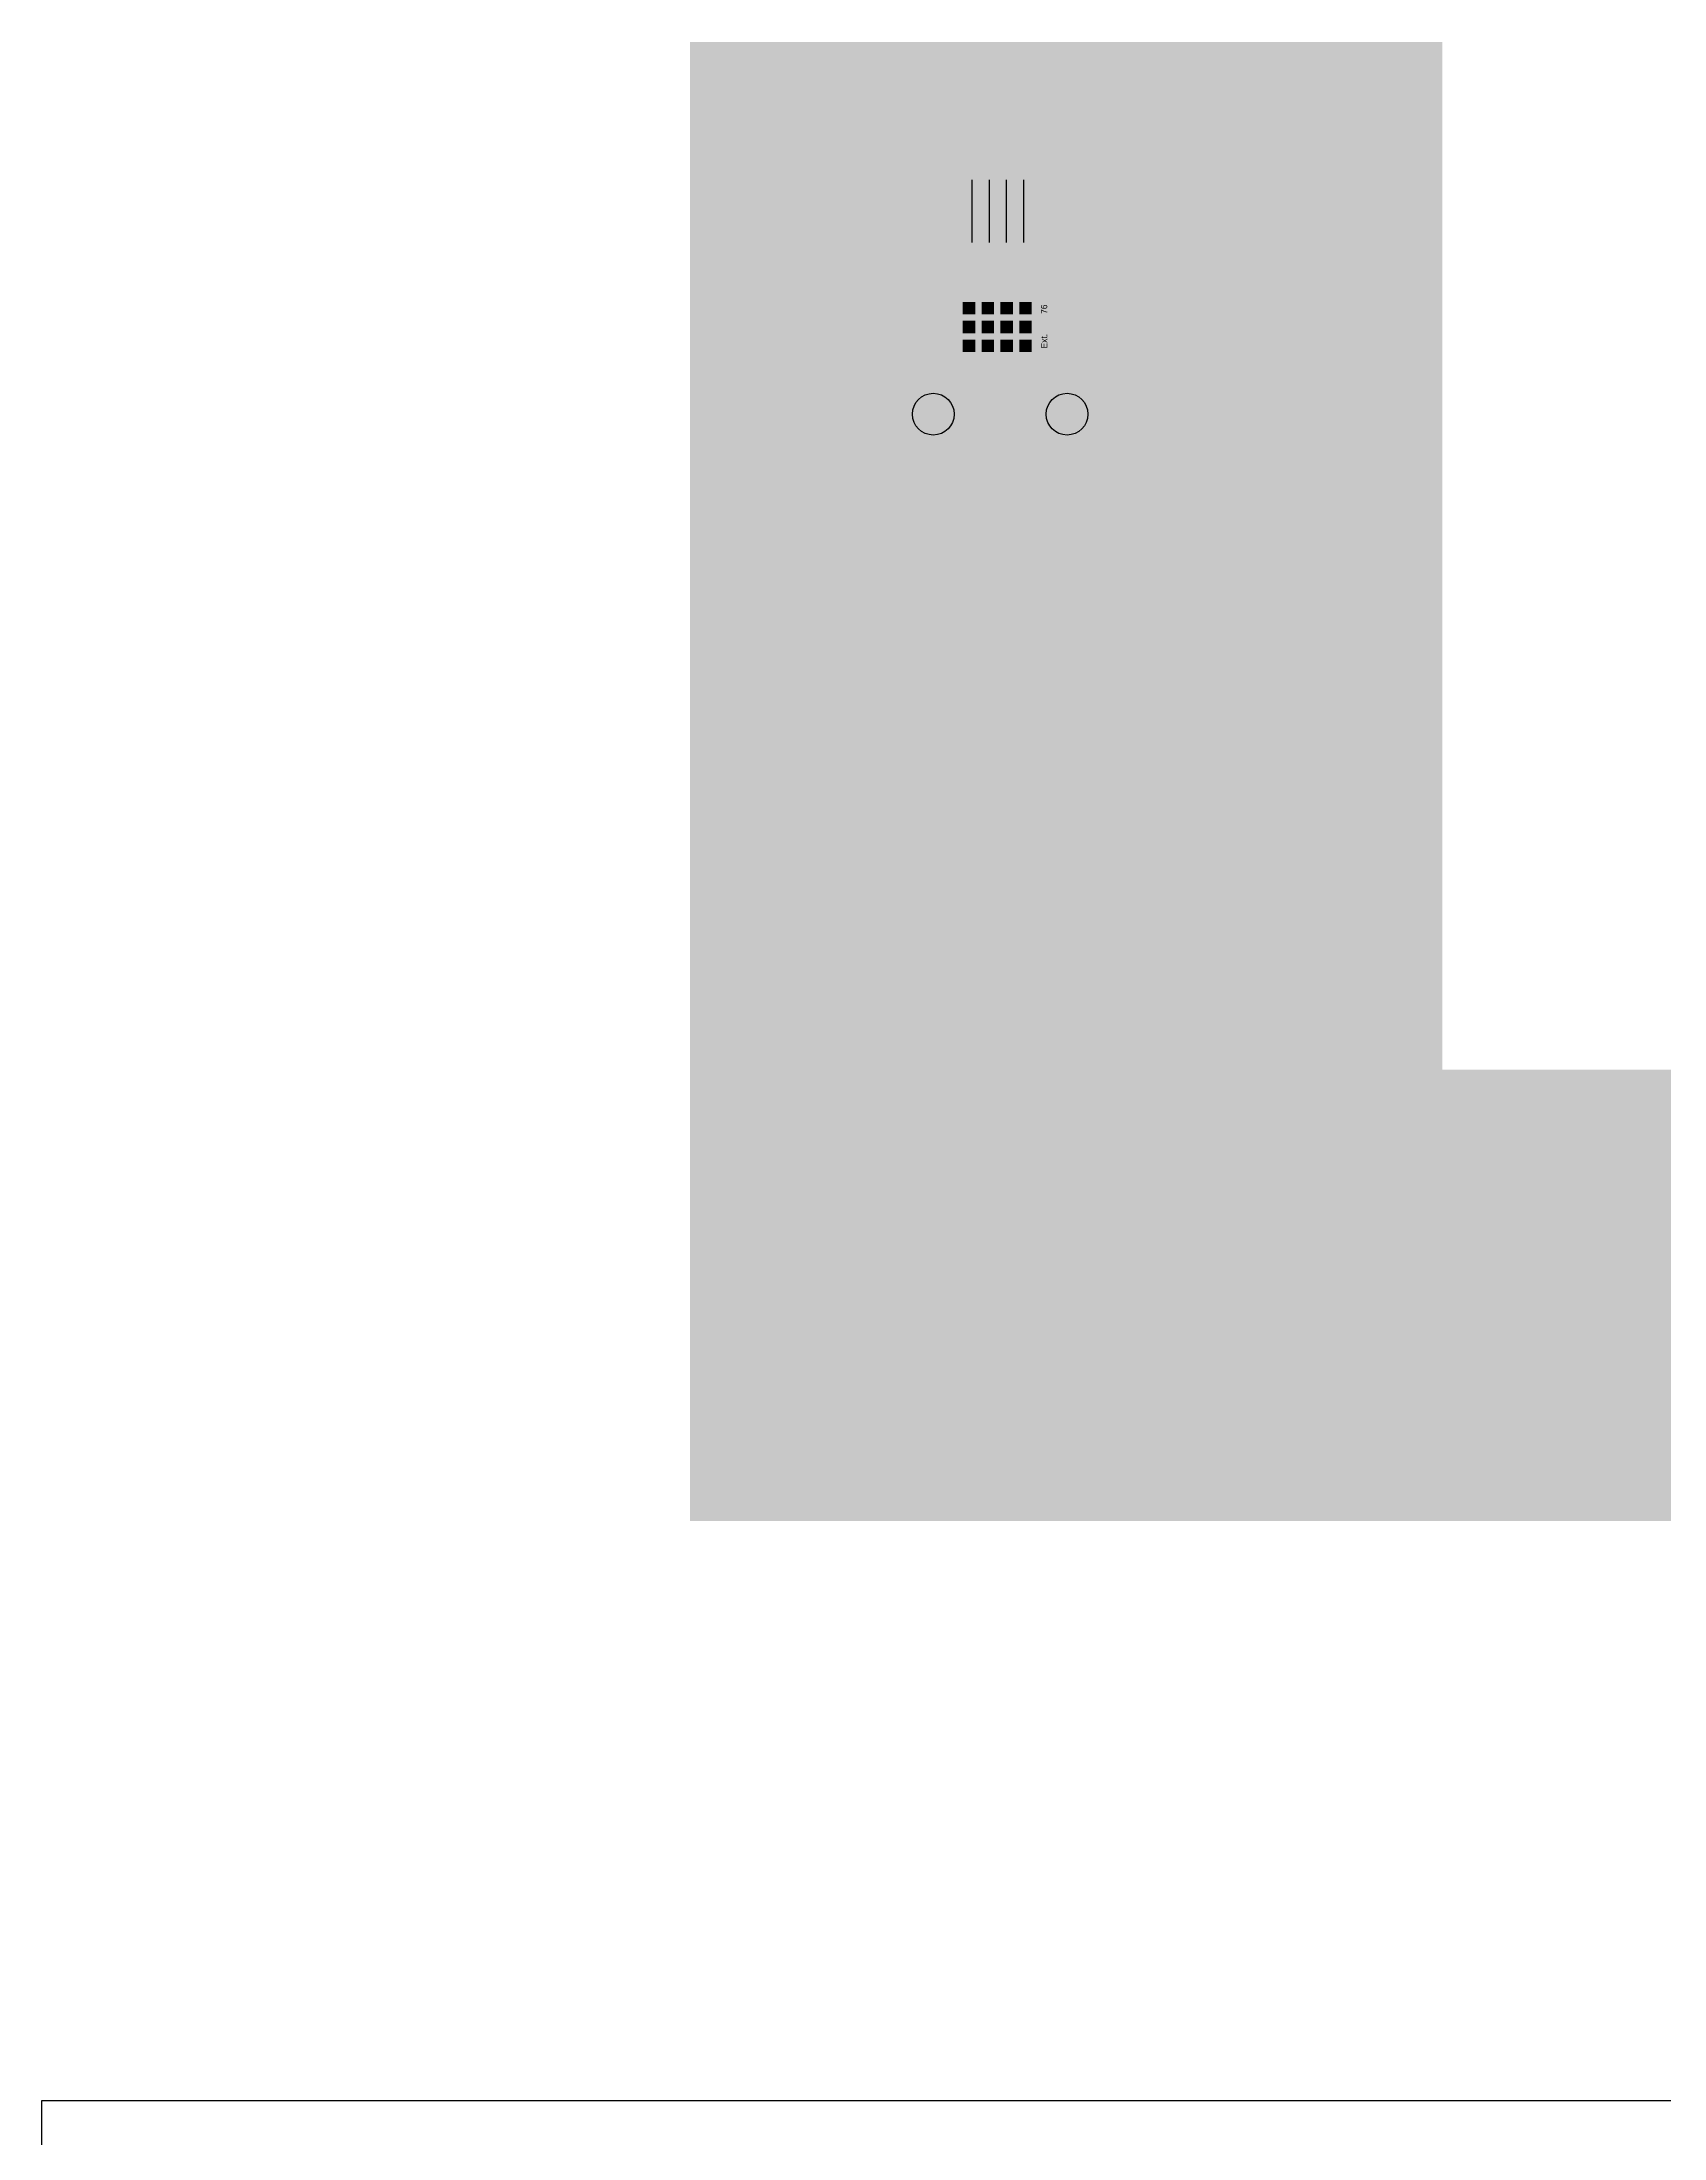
# Model space of a CAD drawing. Extents: x 72 to 672, y 48 to 484.
# Drawn here: x 540 to 604.7, y 286.5 to 370.1 of the extents above; entities that cross this region are included whole.
import ezdxf
from ezdxf.enums import TextEntityAlignment as Align

# ---------------------------------------------------------------- set-up
doc = ezdxf.new("R2010")
doc.units = 0
doc.header["$MEASUREMENT"] = 0
doc.layers.get('0').update_dxf_attribs({"linetype": 'CONTINUOUS'})
for name, color, linetype in [('AUTOCAD', 4, 'CONTINUOUS'), ('MAGENTA', 6, 'CONTINUOUS'), ('WALL', 3, 'CONTINUOUS'), ('WHITE', 7, 'CONTINUOUS')]:
    doc.layers.add(name, color=color, linetype=linetype)

# ---------------------------------------------------------------- blocks, each defined once
blk = doc.blocks.new('SDESK', base_point=(288, 288))
for points in [[(288, 327, 29), (347, 327, 29), (288, 357, 29), (347, 357, 29)], [(347, 327), (332, 327), (347, 356), (332, 356)], [(306, 288, 26), (288, 288, 26), (306, 327, 26), (288, 327, 26)], [(288, 288), (288, 303), (306, 288), (306, 303)]]:
    blk.add_solid(points)
for points in [[(347, 356), (347, 357), (289, 356), (288, 357)], [(289, 356), (288, 357), (289, 327), (288, 327)]]:
    blk.add_trace(points)
blk = doc.blocks.new('*R17')
blk.add_line((6.5, 3.125, 2.25), (9, 3.125, 2.25))
blk = doc.blocks.new('*R18')
blk.add_solid([(2.125, 2.8125, 2.3), (2.625, 2.8125, 2.3), (2.125, 3.3125, 2.3), (2.625, 3.3125, 2.3)])
blk = doc.blocks.new('PHONE', base_point=(1, 1))
for centre in [(-0.353, 6.737, 0.75), (-0.353, 1.404, 0.75)]:
    blk.add_circle(centre, 0.833)
for points in [[(1, 1, 0.25), (10, 1, 0.25), (1, 7, 0.25), (10, 7, 0.25)], [(-0.853, 2.07, 1.5), (0.147, 2.07, 1.5), (-0.853, 6.07, 1.5), (0.147, 6.07, 1.5)]]:
    blk.add_solid(points)
at = {"layer": 'AUTOCAD', "row_count": 4, "column_spacing": 0.75}
for name, column_count, row_spacing in [('*R18', 3, 0.75), ('*R17', 1, 0.6875)]:
    blk.add_blockref(name, (0, 0), dxfattribs=dict(at, column_count=column_count, row_spacing=row_spacing))
for s, p in [('1 ', (2.397, 5.195, 2.5)), ('2', (3.147, 5.195, 2.5)), ('3', (3.897, 5.195, 2.5)), ('4', (2.397, 4.445, 2.5)), ('5', (3.147, 4.445, 2.5)), ('6', (3.897, 4.445, 2.5)), ('7', (2.397, 3.695, 2.5)), ('8', (3.147, 3.695, 2.5)), ('9', (3.897, 3.695, 2.5)), ('*', (2.397, 2.945, 2.5)), ('0', (3.147, 2.945, 2.5)), ('#', (3.897, 2.945, 2.5))]:
    blk.add_text(s, height=0.25).set_placement(p, align=Align.CENTER)
blk.add_text('Ext.', height=0.25).set_placement((2.272, 2.195, 2.3))
blk.add_attdef('EXT', text='', height=0.25).set_placement((4.022, 2.195, 2.3), align=Align.RIGHT)

msp = doc.modelspace()

# ---------------------------------------------------------------- linework, layer by layer
at = {"layer": 'WALL'}
for p, q in [((540, 285), (540, 288)), ((540, 288), (666, 288))]:
    msp.add_line(p, q, dxfattribs=at)

# ---------------------------------------------------------------- block references
at = {"layer": 'MAGENTA', "rotation": 90}
msp.add_blockref('SDESK', (634.837, 311.114), dxfattribs=at)
at = {"layer": 'WHITE', "rotation": 90}
msp.add_blockref('PHONE', (581.279, 356.617, 30), dxfattribs=at).add_auto_attribs({'EXT': '76'})

doc.saveas('drawing.dxf')
